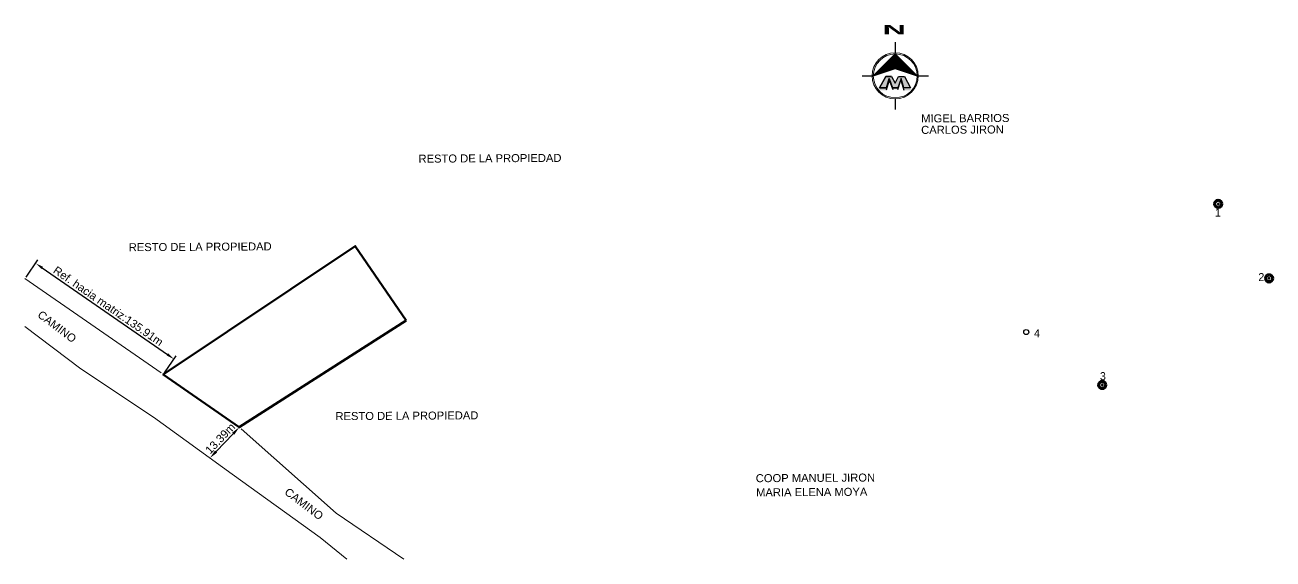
# Model space of a CAD drawing. Header units: millimetres. Extents: x 612490 to 613595, y 1318367 to 1318600.
# Drawn here: x 612490 to 612879.8, y 1318421.1 to 1318588 of the extents above; entities that cross this region are included whole.
import ezdxf
from ezdxf.enums import TextEntityAlignment as Align

# ---------------------------------------------------------------- set-up
doc = ezdxf.new("R2010")
doc.units = ezdxf.units.MM
doc.header["$PDMODE"] = 32
doc.header["$PDSIZE"] = 2.5
for name, color, linetype in [('2', 7, 'Continuous'), ('NORTE', 1, 'Continuous'), ('TEXTOS', 2, 'Continuous')]:
    doc.layers.add(name, color=color, linetype=linetype)
doc.styles.add('HECTOR LOPEZ', font='arial.ttf')
doc.styles.add('LOPEZ', font='TCCM____.TTF')
doc.styles.get("Standard").update_dxf_attribs({"font": 'arial.ttf'})
doc.dimstyles.new('COTA PARA REFERENCIA DE CALLES', dxfattribs={"dimtxt": 2.5, "dimasz": 2.8, "dimexe": 1.25, "dimexo": 0.625, "dimtad": 1, "dimtxsty": 'Standard', "dimcen": 2.5, "dimse1": 1, "dimse2": 1, "dimadec": 0, "dimazin": 0, "dimtfac": 1, "dimtmove": 0, "dimatfit": 3, "dimfxl": 1, "dimarcsym": 0})
doc.dimstyles.new('ISO-25', dxfattribs={"dimtxt": 2.5, "dimasz": 2.5, "dimexe": 1.25, "dimexo": 0.625, "dimtad": 1, "dimtxsty": 'Standard', "dimcen": 2.5, "dimadec": 0, "dimazin": 0, "dimtfac": 1, "dimtmove": 0, "dimatfit": 3, "dimfxl": 1, "dimarcsym": 0})

# ---------------------------------------------------------------- blocks, each defined once
blk = doc.blocks.new('*D5')
at = {"color": 0, "lineweight": -2, "transparency": 16777216}
for p, q in [((612490.4, 1318509.22), (612494.08, 1318514.54)), ((612495.42, 1318512.09), (612534.51, 1318485.03)), ((612533.6, 1318479.32), (612537.28, 1318484.64))]:
    blk.add_line(p, q, dxfattribs=at)
at = {"color": 0, "transparency": 16777216}
for points in [[(612495.66, 1318512.43), (612495.19, 1318511.74), (612493.37, 1318513.51)], [(612534.75, 1318485.38), (612534.27, 1318484.69), (612536.56, 1318483.61)]]:
    blk.add_solid(points, dxfattribs=at)
at = {"layer": 'Defpoints', "color": 0, "transparency": 16777216}
for p in [(612490.04, 1318508.71), (612536.56, 1318483.61), (612533.24, 1318478.81)]:
    blk.add_point(p, dxfattribs=at)
at = {"color": 0, "lineweight": 13, "transparency": 16777216, "insert": (612516.06, 1318500.14), "char_height": 2.5, "attachment_point": 5, "rotation": 325.3098}
blk.add_mtext('Ref. hacia matriz:135.91m', dxfattribs=at)
blk = doc.blocks.new('*D6')
at = {"color": 0, "lineweight": -2, "transparency": 16777216}
blk.add_line((612555.05, 1318460.27), (612549.73, 1318454.7), dxfattribs=at)
at = {"color": 0, "transparency": 16777216}
for points in [[(612554.71, 1318460.59), (612555.39, 1318459.94), (612556.98, 1318462.29)], [(612549.39, 1318455.02), (612550.07, 1318454.38), (612547.8, 1318452.67)]]:
    blk.add_solid(points, dxfattribs=at)
at = {"layer": 'Defpoints', "color": 0, "transparency": 16777216}
for p in [(612556.98, 1318462.29), (612547.8, 1318452.67), (612547.8, 1318452.67)]:
    blk.add_point(p, dxfattribs=at)
at = {"color": 0, "lineweight": 13, "transparency": 16777216, "insert": (612551.01, 1318458.8), "char_height": 2.5, "attachment_point": 5, "rotation": 46.3168}
blk.add_mtext('13.39m', dxfattribs=at)

msp = doc.modelspace()

# ---------------------------------------------------------------- hatches: boundary and pattern name
at = {"lineweight": 30}
h = msp.add_hatch(color=5, dxfattribs=at)
h.dxf.hatch_style = 1
h.paths.add_polyline_path([(612759.885, 1318571.201), (612759.907, 1318571.277), (612760.971, 1318568.288), (612762.564, 1318568.288), (612763.601, 1318571.201), (612764.513, 1318568.288), (612766.612, 1318568.288), (612764.709, 1318571.888), (612762.853, 1318571.888), (612761.767, 1318569.802), (612760.638, 1318571.888), (612758.826, 1318571.888), (612756.923, 1318568.288), (612759.022, 1318568.288)])
at = {"lineweight": 30, "true_color": 0x2424ff}
h = msp.add_hatch(color=160, dxfattribs=at)
h.dxf.hatch_style = 1
h.paths.add_polyline_path([(612759.926, 1318570.688), (612761, 1318567.843), (612762.573, 1318567.843), (612763.593, 1318570.682), (612764.53, 1318567.557), (612766.612, 1318567.557), (612766.612, 1318568.288), (612764.513, 1318568.288), (612763.601, 1318571.201), (612762.564, 1318568.288), (612760.971, 1318568.288), (612759.907, 1318571.277), (612759.022, 1318568.288), (612756.923, 1318568.288), (612756.923, 1318567.557), (612759.005, 1318567.557)])
at = {"layer": 'TEXTOS'}
h = msp.add_hatch(color=7, dxfattribs=at)
h.dxf.hatch_style = 1
h.paths.add_polyline_path([(612761.789, 1318574.36), (612768.619, 1318572.039), (612761.799, 1318578.906), (612754.944, 1318572.063)])

# ---------------------------------------------------------------- linework, layer by layer
at = {"color": 5}
for p, q in [((612758.826, 1318571.888), (612760.638, 1318571.888)), ((612759.926, 1318570.688), (612759.005, 1318567.557)), ((612759.907, 1318571.277), (612759.022, 1318568.288)), ((612760.971, 1318568.288), (612759.907, 1318571.277)), ((612759.926, 1318570.688), (612761, 1318567.843)), ((612763.601, 1318571.201), (612762.564, 1318568.288)), ((612762.573, 1318567.843), (612763.593, 1318570.682)), ((612762.853, 1318571.888), (612764.709, 1318571.888)), ((612763.593, 1318570.682), (612764.53, 1318567.557)), ((612764.513, 1318568.288), (612763.601, 1318571.201)), ((612762.564, 1318568.288), (612760.971, 1318568.288))]:
    msp.add_line(p, q, dxfattribs=at)
for points in [[(612760.638, 1318571.888), (612758.826, 1318571.888), (612756.923, 1318568.288), (612759.022, 1318568.288), (612759.907, 1318571.277), (612760.971, 1318568.288), (612762.564, 1318568.288)], [(612759.885, 1318571.201), (612759.022, 1318568.288), (612756.923, 1318568.288), (612758.826, 1318571.888), (612760.638, 1318571.888), (612761.767, 1318569.802), (612762.853, 1318571.888), (612764.709, 1318571.888), (612766.612, 1318568.288), (612764.513, 1318568.288), (612763.601, 1318571.201), (612762.564, 1318568.288), (612760.971, 1318568.288), (612759.907, 1318571.277)], [(612763.601, 1318571.201), (612762.564, 1318568.288), (612760.971, 1318568.288)], [(612761.767, 1318569.802), (612762.853, 1318571.888)], [(612762.896, 1318571.888), (612764.709, 1318571.888), (612766.612, 1318568.288), (612764.513, 1318568.288)]]:
    msp.add_lwpolyline(points, dxfattribs=at)
at = {"color": 7, "lineweight": 50}
msp.add_lwpolyline([(612609.06, 1318495.604), (612593.185, 1318518.868), (612533.242, 1318478.809), (612556.982, 1318462.291), (612609.06, 1318495.604)], dxfattribs=at)
at = {"color": 1, "lineweight": 13, "ltscale": 0.5, "flags": 128}
for points in [[(612532.587, 1318479.262), (612490.044, 1318508.71)], [(612587.245, 1318435.459), (612557.577, 1318461.763)], [(612608.356, 1318421.13), (612587.245, 1318435.459)]]:
    msp.add_lwpolyline(points, dxfattribs=at)
at = {"color": 7, "lineweight": 30}
for centre in [(612862.644, 1318532.073), (612878.519, 1318508.808), (612802.701, 1318492.014), (612826.441, 1318475.496)]:
    msp.add_circle(centre, 0.796, dxfattribs=at)
at = {"color": 7, "lineweight": 50}
for p in [(612862.644, 1318532.073), (612878.519, 1318508.808), (612826.441, 1318475.496)]:
    msp.add_point(p, dxfattribs=at)
at = {"layer": '2', "color": 1, "lineweight": 9}
msp.add_line((612582.216, 1318427.878), (612590.502, 1318421.13), dxfattribs=at)
msp.add_lwpolyline([(612490.044, 1318493.788), (612507.485, 1318480.588), (612530.215, 1318465.409), (612554.7, 1318447.673), (612582.216, 1318427.878)], dxfattribs=at)
at = {"layer": 'NORTE', "color": 0}
for p, q in [((612761.789, 1318582.535, -0.007), (612761.789, 1318579.258, -0.001)), ((612751.421, 1318572.063), (612754.592, 1318572.062)), ((612768.984, 1318572.062), (612772.154, 1318572.062)), ((612761.788, 1318564.866), (612761.788, 1318561.59, 0.005))]:
    msp.add_line(p, q, dxfattribs=at)
at = {"layer": 'NORTE', "color": 0, "lineweight": 13}
msp.add_circle((612761.788, 1318572.062), 6.843, dxfattribs=at)
at = {"layer": 'TEXTOS', "color": 7, "elevation": 0.007}
msp.add_lwpolyline([(612761.799, 1318578.906), (612754.944, 1318572.063), (612761.789, 1318574.36), (612768.619, 1318572.039), (612761.799, 1318578.906)], dxfattribs=at)
for points in [[(612761.799, 1318578.674), (612755.553, 1318572.439), (612761.79, 1318574.533), (612768.012, 1318572.417)], [(612761.798, 1318578.443), (612756.161, 1318572.816), (612761.79, 1318574.705), (612767.406, 1318572.796)], [(612761.798, 1318578.212), (612756.77, 1318573.193), (612761.79, 1318574.878), (612766.8, 1318573.175)], [(612761.797, 1318577.98), (612757.378, 1318573.569), (612761.791, 1318575.05), (612766.193, 1318573.553)], [(612761.797, 1318577.749), (612757.987, 1318573.946), (612761.791, 1318575.223), (612765.587, 1318573.932)], [(612761.796, 1318577.517), (612758.595, 1318574.322), (612761.791, 1318575.395), (612764.981, 1318574.311)], [(612761.796, 1318577.286), (612759.204, 1318574.699), (612761.792, 1318575.567), (612764.374, 1318574.689)], [(612761.795, 1318577.055), (612759.812, 1318575.075), (612761.792, 1318575.74), (612763.768, 1318575.068)], [(612761.795, 1318576.823), (612760.421, 1318575.452), (612761.792, 1318575.912), (612763.162, 1318575.447)], [(612761.794, 1318576.592), (612761.029, 1318575.829), (612761.793, 1318576.085), (612762.555, 1318575.826)], [(612761.794, 1318576.443), (612761.421, 1318576.071), (612761.793, 1318576.196), (612762.165, 1318576.069)]]:
    msp.add_lwpolyline(points, close=True, dxfattribs=at)
at = {"layer": 'TEXTOS', "color": 0, "lineweight": 13}
msp.add_circle((612761.788, 1318572.062), 7.196, dxfattribs=at)

# ---------------------------------------------------------------- texts
at = {"color": 7, "lineweight": 30, "style": 'HECTOR LOPEZ'}
for s, rotation, p in [('MIGEL BARRIOS', 0.33859, (612769.901, 1318557.502)), ('CARLOS JIRON', 0.33859, (612769.901, 1318553.928)), ('RESTO DE LA PROPIEDAD', 0.33859, (612612.947, 1318544.931)), ('RESTO DE LA PROPIEDAD', 0.33859, (612522.447, 1318517.287)), ('CAMINO', 322.80869, (612493.744, 1318496.956)), ('RESTO DE LA PROPIEDAD', 0.33859, (612586.998, 1318464.515)), ('COOP MANUEL JIRON ', 0.33859, (612718.25, 1318445.129)), ('CAMINO', 322.80869, (612570.863, 1318441.59)), ('MARIA ELENA MOYA', 0.33859, (612718.354, 1318440.699))]:
    msp.add_text(s, height=2.5, rotation=rotation, dxfattribs=at).set_placement(p)
at = {"color": 7, "lineweight": 30, "style": 'LOPEZ'}
for s, p in [('1', (612861.624, 1318527.335)), ('2', (612875.171, 1318507.196)), ('4', (612805.135, 1318489.646)), ('3', (612825.709, 1318476.269))]:
    msp.add_text(s, height=2.5, dxfattribs=at).set_placement(p, align=Align.BOTTOM_LEFT)
at = {"color": 7, "lineweight": 25, "insert": (612757.871, 1318587.958), "char_height": 2.89014, "attachment_point": 1}
msp.add_mtext('{\\fBaskerville Old Face|b1|i0|c0|p18;\\W2.6;\\T2.05;N}', dxfattribs=at)

# ---------------------------------------------------------------- dimensions: what is measured, and where the dimension line sits
at = {"color": 7, "lineweight": 13}
for p1, p2, distance, text, dimstyle, picture, middle in [((612490.044, 1318508.71), (612533.242, 1318478.809), 5.838, 'Ref. hacia matriz:135.91m', 'ISO-25', '*D5', (612516.057, 1318500.137)), ((612556.982, 1318462.291), (612547.796, 1318452.674), 0, '13.39m', 'COTA PARA REFERENCIA DE CALLES', '*D6', (612551.013, 1318458.796))]:
    dim = msp.add_aligned_dim(p1=p1, p2=p2, distance=distance, text=text, dimstyle=dimstyle, dxfattribs=at)
    dim.commit()
    dim.dimension.update_dxf_attribs({"geometry": picture, "text_midpoint": middle})

doc.saveas('drawing.dxf')
